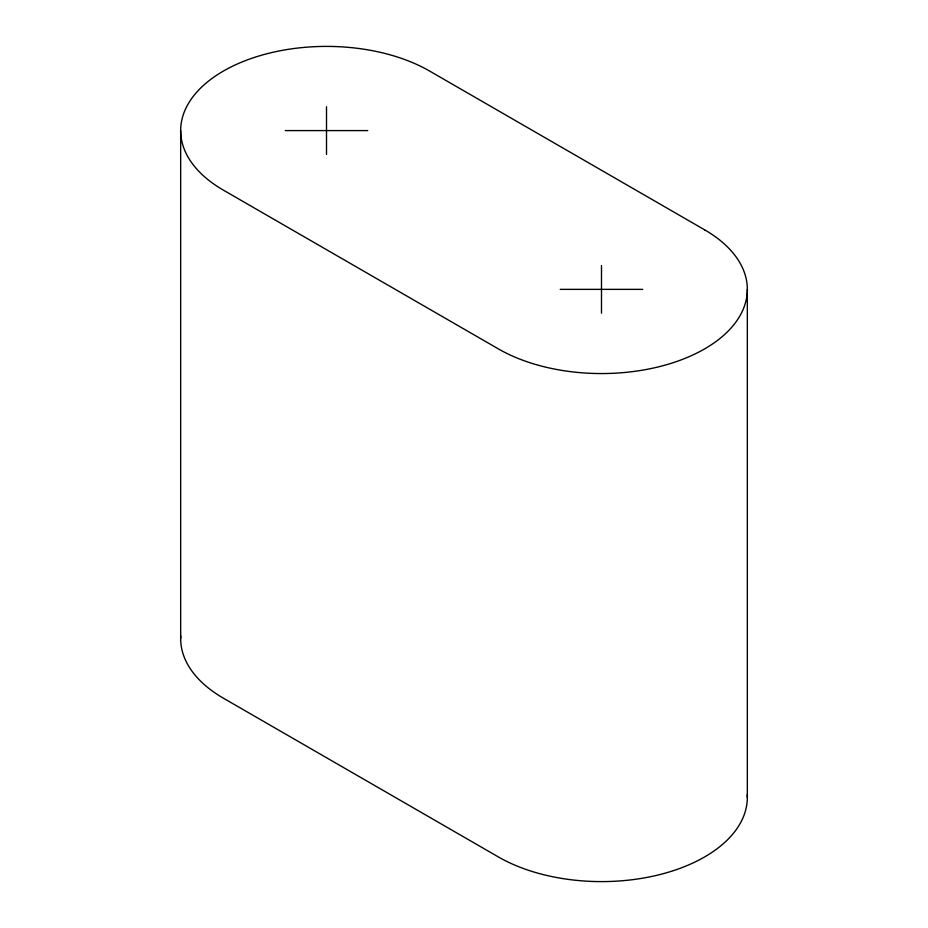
<?xml version="1.0" encoding="UTF-8"?>
<svg xmlns="http://www.w3.org/2000/svg" width="928" height="928" viewBox="0 0 928 928"><rect width="100%" height="100%" fill="white"/><g stroke="black" fill="none" stroke-linecap="round" stroke-linejoin="round"><path stroke-width="1.39" d="M285.256 130.593L367.755 130.593M560.245 289.362L642.744 289.362M747.33 289.362L747.33 797.407M601.495 265.547L601.495 313.177M326.505 106.778L326.505 154.408M180.67 130.593L180.67 638.638M747.249 794.67A145.835 84.193 0 0 1 659.483 874.663A145.835 84.193 0 0 1 498.371 856.938L223.381 698.181A145.835 84.193 0 0 1 180.751 635.912M704.619 229.819L429.629 71.062A145.835 84.193 0 0 0 223.381 71.062A145.835 84.193 0 0 0 223.381 190.136L498.371 348.893A145.835 84.193 0 0 0 704.619 348.893A145.835 84.193 0 0 0 704.619 229.819"/></g></svg>
